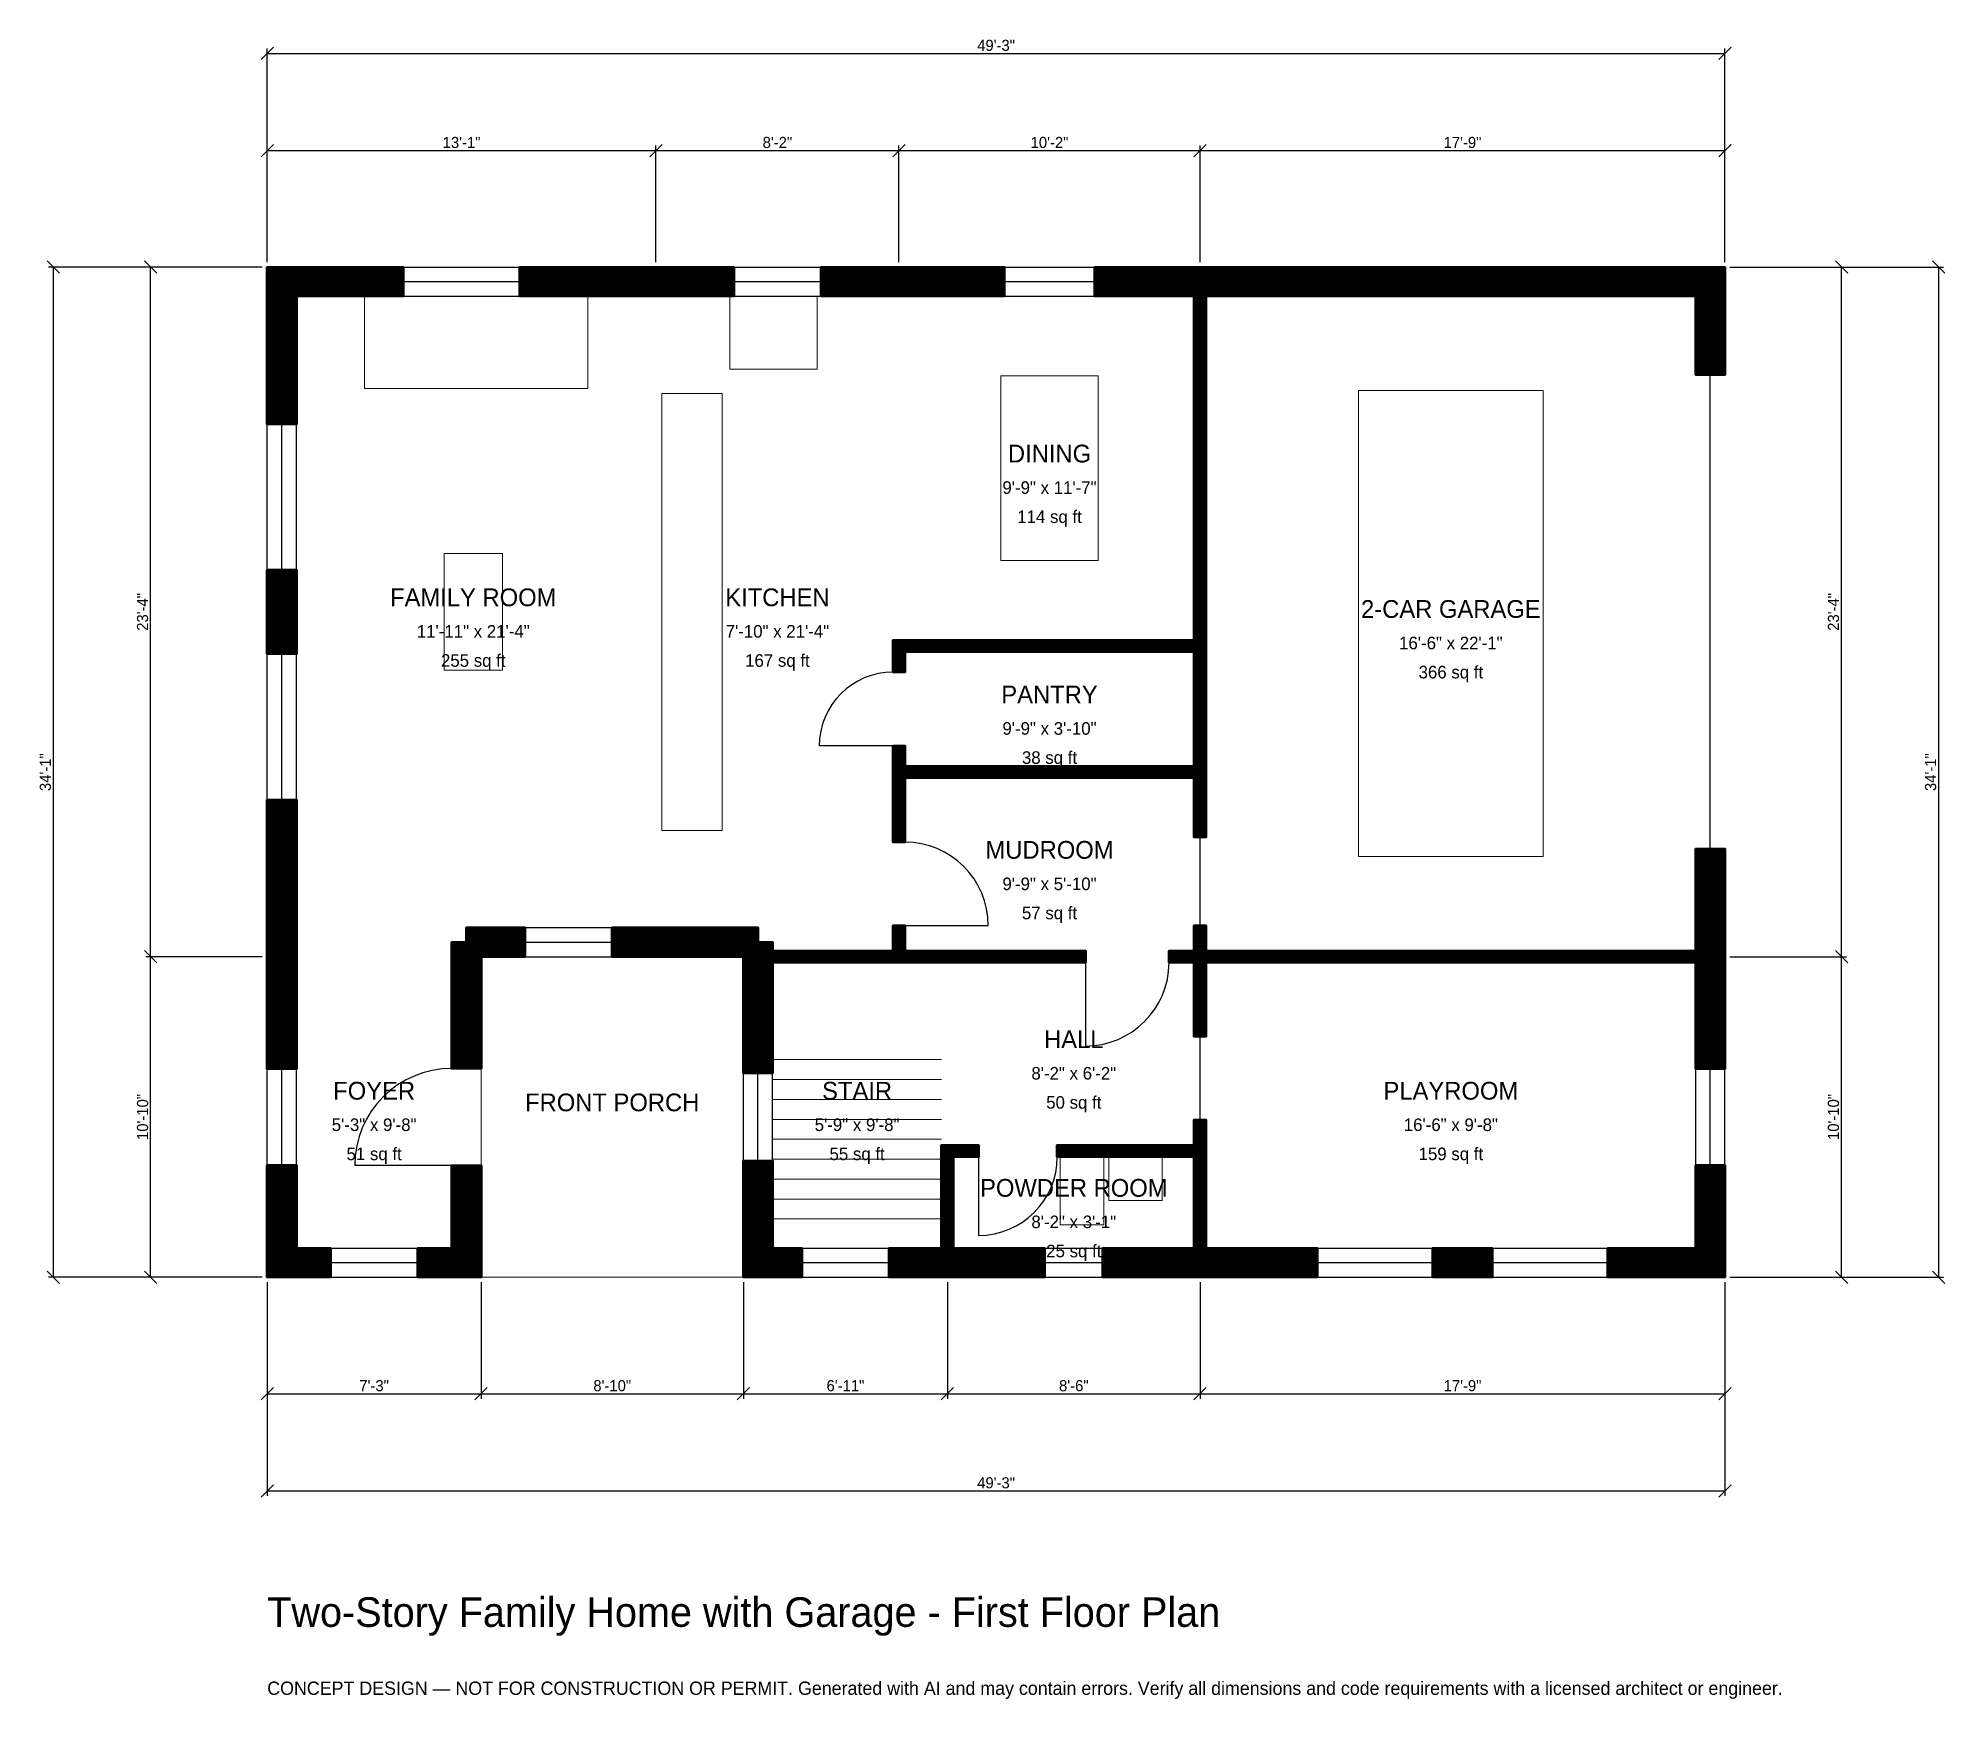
# Model space of a CAD drawing. Header units: inches. Extents: x -93 to 680, y -171 to 502.
import ezdxf
from ezdxf.enums import TextEntityAlignment as Align

# ---------------------------------------------------------------- set-up
doc = ezdxf.new("R2010")
doc.units = ezdxf.units.IN
doc.header["$MEASUREMENT"] = 0
doc.linetypes.add('DASHED', pattern=[0.6, 0.5, -0.1])
for name, color, linetype, lineweight in [('A-ANNO-DIMS', 1, 'Continuous', 13), ('A-ANNO-TEXT', 7, 'Continuous', 18), ('A-AREA-IDEN', 7, 'Continuous', 18), ('A-DOOR', 2, 'Continuous', 25), ('A-FLOR-FIXT', 9, 'Continuous', 13), ('A-FLOR-STRS', 3, 'Continuous', 18), ('A-FURN', 9, 'Continuous', 13), ('A-GLAZ', 4, 'Continuous', 25), ('A-SITE-PAVE', 8, 'Continuous', 13), ('A-WALL', 7, 'Continuous', 50), ('A-WALL-PATT', 8, 'Continuous', 13)]:
    doc.layers.add(name, color=color, linetype=linetype, lineweight=lineweight)
doc.dimstyles.new('PLAN', dxfattribs={"dimtxt": 4.5, "dimasz": 3, "dimexe": 2, "dimexo": 2, "dimgap": 1, "dimtad": 1, "dimdec": 0, "dimlunit": 4, "dimtsz": 2.5, "dimcen": 2.5, "dimclrd": 1, "dimclre": 1, "dimazin": 3, "dimtfac": 1, "dimtmove": 0, "dimatfit": 3})

msp = doc.modelspace()

# ---------------------------------------------------------------- hatches: boundary and pattern name
at = {"layer": 'A-WALL-PATT'}
h = msp.add_hatch(dxfattribs=at)
h.set_pattern_fill('ANSI31', color=8, scale=0.8)
h.paths.add_polyline_path([(0, 193.5696), (11.811, 193.5696), (11.811, 135.8268), (11.811, 124.0157), (11.811, 84.4488), (0, 84.4488), (0, 124.0157), (0, 135.8268), (0, 193.5696)])
h.paths.add_polyline_path([(0, 286.7454), (11.811, 286.7454), (11.811, 252.6247), (0, 252.6247), (0, 286.7454)])
h.paths.add_polyline_path([(0, 397.6378), (0, 397.6378), (0, 409.4488), (0, 409.4488), (0, 409.4489), (11.811, 409.4489), (11.811, 409.4488), (55.1181, 409.4488), (55.1181, 397.6378), (11.811, 397.6378), (11.811, 345.8005), (0, 345.8005), (0, 397.6378)])
h.paths.add_polyline_path([(151.5748, 409.4488), (163.3858, 409.4488), (188.9764, 409.4488), (188.9764, 397.6378), (163.3858, 397.6378), (151.5748, 397.6378), (102.3622, 397.6378), (102.3622, 409.4488), (151.5748, 409.4488)])
h.paths.add_polyline_path([(250, 409.4488), (250, 409.4488), (298.622, 409.4488), (298.622, 397.6378), (261.811, 397.6378), (261.811, 397.6378), (224.4094, 397.6378), (224.4094, 409.4488), (250, 409.4488)])
h.paths.add_polyline_path([(375.5906, 409.4488), (375.5906, 409.4489), (380.315, 409.4489), (380.315, 409.4488), (383.8583, 409.4488), (383.8583, 409.4488), (578.7402, 409.4488), (578.7402, 409.4489), (590.5512, 409.4489), (590.5512, 409.4488), (590.5512, 409.4488), (590.5512, 397.6378), (590.5512, 397.6378), (590.5512, 365.748), (578.7402, 365.748), (578.7402, 397.6378), (380.315, 397.6378), (380.315, 258.2677), (380.315, 253.5433), (380.315, 207.0866), (380.315, 202.3622), (380.315, 202.3622), (380.315, 178.3465), (375.5906, 178.3465), (375.5906, 202.3622), (258.2677, 202.3622), (258.2677, 176.378), (253.5433, 176.378), (253.5433, 202.3622), (253.5433, 202.3622), (253.5433, 207.0866), (253.5433, 215.3543), (258.2677, 215.3543), (258.2677, 207.0866), (375.5906, 207.0866), (375.5906, 253.5433), (258.2677, 253.5433), (258.2677, 245.2756), (253.5433, 245.2756), (253.5433, 253.5433), (253.5433, 258.2677), (258.2677, 258.2677), (375.5906, 258.2677), (375.5906, 397.6378), (372.0472, 397.6378), (372.0472, 397.6378), (335.2362, 397.6378), (335.2362, 409.4488), (375.5906, 409.4488)])
h.paths.add_polyline_path([(590.5512, 135.8268), (590.5512, 132.2835), (590.5512, 132.2835), (590.5512, 127.5591), (590.5512, 127.5591), (590.5512, 124.0157), (590.5512, 84.4488), (578.7402, 84.4488), (578.7402, 124.0157), (578.7402, 127.5591), (380.315, 127.5591), (380.315, 97.6378), (375.5906, 97.6378), (375.5906, 127.5591), (365.3543, 127.5591), (365.3543, 132.2835), (375.5906, 132.2835), (375.5906, 142.5197), (380.315, 142.5197), (380.315, 132.2835), (578.7402, 132.2835), (578.7402, 135.8268), (578.7402, 173.622), (590.5512, 173.622), (590.5512, 135.8268)])
h.paths.add_polyline_path([(590.5512, 11.811), (590.5512, 11.811), (590.5512, 0), (590.5512, 0), (590.5512, 0), (578.7402, 0), (578.7402, 0), (543.1102, 0), (543.1102, 11.811), (578.7402, 11.811), (578.7402, 45.4724), (590.5512, 45.4724), (590.5512, 11.811)])
h.paths.add_polyline_path([(472.2441, 0), (472.2441, 11.811), (496.2598, 11.811), (496.2598, 0), (472.2441, 0)])
h.paths.add_polyline_path([(383.8583, 0), (380.315, 0), (380.315, 0), (375.5906, 0), (375.5906, 0), (372.0472, 0), (338.5827, 0), (338.5827, 11.811), (372.0472, 11.811), (375.5906, 11.811), (375.5906, 48.8189), (320.0787, 48.8189), (320.0787, 53.5433), (375.5906, 53.5433), (375.5906, 63.7795), (380.315, 63.7795), (380.315, 53.5433), (380.315, 48.8189), (380.315, 11.811), (383.8583, 11.811), (425.3937, 11.811), (425.3937, 0), (383.8583, 0)])
h.paths.add_polyline_path([(281.4961, 0), (277.9528, 0), (277.9528, 0), (273.2283, 0), (273.2283, 0), (269.685, 0), (251.9685, 0), (251.9685, 11.811), (269.685, 11.811), (273.2283, 11.811), (273.2283, 48.8189), (273.2283, 53.5433), (277.9528, 53.5433), (288.189, 53.5433), (288.189, 48.8189), (277.9528, 48.8189), (277.9528, 11.811), (281.4961, 11.811), (314.9606, 11.811), (314.9606, 0), (281.4961, 0)])
h.paths.add_polyline_path([(204.7244, 0), (204.7244, 0), (192.9134, 0), (192.9134, 0), (192.9133, 0), (192.9133, 11.811), (192.9134, 11.811), (192.9134, 47.2441), (204.7244, 47.2441), (204.7244, 11.811), (216.5354, 11.811), (216.5354, 0), (204.7244, 0)])
h.paths.add_polyline_path([(192.9134, 127.5591), (192.9133, 127.5591), (192.9133, 129.9212), (190.5512, 129.9212), (190.5512, 129.9213), (163.3858, 129.9213), (151.5748, 129.9213), (139.7638, 129.9213), (139.7638, 141.7323), (151.5748, 141.7323), (163.3858, 141.7323), (198.8189, 141.7323), (198.8189, 135.8268), (204.7244, 135.8268), (204.7244, 132.2835), (253.5433, 132.2835), (253.5433, 142.5197), (258.2677, 142.5197), (258.2677, 132.2835), (273.2283, 132.2835), (277.9528, 132.2835), (331.4961, 132.2835), (331.4961, 127.5591), (277.9528, 127.5591), (273.2283, 127.5591), (258.2677, 127.5591), (253.5433, 127.5591), (204.7244, 127.5591), (204.7244, 82.6772), (192.9134, 82.6772), (192.9134, 127.5591)])
h.paths.add_polyline_path([(86.6142, 129.9213), (86.6142, 84.6457), (74.8031, 84.6457), (74.8031, 135.8268), (80.7087, 135.8268), (80.7087, 141.7323), (104.3307, 141.7323), (104.3307, 129.9213), (86.6142, 129.9213)])
h.paths.add_polyline_path([(86.6142, 11.811), (86.6142, 11.811), (86.6142, 0), (86.6142, 0), (86.6142, 0), (74.8031, 0), (74.8031, 0), (61.0236, 0), (61.0236, 11.811), (74.8031, 11.811), (74.8031, 45.2756), (86.6142, 45.2756), (86.6142, 11.811)])
h.paths.add_polyline_path([(11.811, 0), (11.811, 0), (0, 0), (0, 0), (0, 0), (0, 11.811), (0, 11.811), (0, 45.4724), (11.811, 45.4724), (11.811, 11.811), (25.5906, 11.811), (25.5906, 0), (11.811, 0)])

# ---------------------------------------------------------------- linework, layer by layer
at = {"layer": 'A-DOOR', "linetype": 'DASHED'}
msp.add_line((584.6457, 173.622), (584.6457, 365.748), dxfattribs=at)
at = {"layer": 'A-DOOR'}
for p, q in [((253.5433, 215.3543), (223.622, 215.3543)), ((377.9528, 142.5197), (377.9528, 178.3465)), ((258.2677, 142.5197), (292.126, 142.5197)), ((331.4961, 127.5591), (331.4961, 93.7008)), ((377.9528, 63.7795), (377.9528, 97.6378)), ((288.189, 48.8189), (288.189, 16.9291)), ((74.8031, 45.2756), (35.4331, 45.2756))]:
    msp.add_line(p, q, dxfattribs=at)
for centre, radius, start, end in [((253.5433, 215.3543), 29.9213, 90, 180), ((258.2677, 142.5197), 33.8583, 0, 90), ((331.4961, 127.5591), 33.8583, 270, 360), ((74.8031, 45.2756), 39.3701, 90, 180), ((288.189, 48.8189), 31.8898, 270, 360)]:
    msp.add_arc(centre, radius, start, end, dxfattribs=at)
at = {"layer": 'A-FLOR-FIXT'}
for points in [[(159.8425, 181.1024), (184.252, 181.1024), (184.252, 358.2677), (159.8425, 358.2677)], [(321.2598, 21.2598), (338.9764, 21.2598), (338.9764, 48.8189), (321.2598, 48.8189)], [(340.9449, 31.1024), (362.5984, 31.1024), (362.5984, 48.8189), (340.9449, 48.8189)]]:
    msp.add_lwpolyline(points, close=True, dxfattribs=at)
at = {"layer": 'A-FLOR-STRS'}
for p, q in [((204.7244, 88.189), (273.2283, 88.189)), ((204.7244, 80.1181), (273.2283, 80.1181)), ((204.7244, 72.0472), (273.2283, 72.0472)), ((204.7244, 63.9764), (273.2283, 63.9764)), ((204.7244, 55.9055), (273.2283, 55.9055)), ((204.7244, 47.8346), (273.2283, 47.8346)), ((204.7244, 39.7638), (273.2283, 39.7638)), ((204.7244, 31.6929), (273.2283, 31.6929)), ((204.7244, 23.622), (273.2283, 23.622))]:
    msp.add_line(p, q, dxfattribs=at)
at = {"layer": 'A-FURN'}
for points in [[(39.3701, 360.2362), (129.9213, 360.2362), (129.9213, 397.6378), (39.3701, 397.6378)], [(187.4016, 368.1102), (222.8346, 368.1102), (222.8346, 397.6378), (187.4016, 397.6378)], [(297.2441, 290.5512), (336.6142, 290.5512), (336.6142, 365.3543), (297.2441, 365.3543)], [(442.126, 170.4724), (516.9291, 170.4724), (516.9291, 359.4488), (442.126, 359.4488)], [(71.6535, 246.063), (95.2756, 246.063), (95.2756, 293.3071), (71.6535, 293.3071)]]:
    msp.add_lwpolyline(points, close=True, dxfattribs=at)
at = {"layer": 'A-GLAZ'}
for p, q in [((55.1181, 409.4488), (102.3622, 409.4488)), ((188.9764, 409.4488), (224.4094, 409.4488)), ((298.622, 409.4488), (335.2362, 409.4488)), ((55.1181, 403.5433), (102.3622, 403.5433)), ((188.9764, 403.5433), (224.4094, 403.5433)), ((298.622, 403.5433), (335.2362, 403.5433)), ((55.1181, 397.6378), (102.3622, 397.6378)), ((188.9764, 397.6378), (224.4094, 397.6378)), ((298.622, 397.6378), (335.2362, 397.6378)), ((0, 286.7454), (0, 345.8005)), ((5.9055, 286.7454), (5.9055, 345.8005)), ((11.811, 286.7454), (11.811, 345.8005)), ((0, 193.5696), (0, 252.6247)), ((5.9055, 193.5696), (5.9055, 252.6247)), ((11.811, 193.5696), (11.811, 252.6247)), ((104.3307, 141.7323), (139.7638, 141.7323)), ((104.3307, 135.8268), (139.7638, 135.8268)), ((104.3307, 129.9213), (139.7638, 129.9213)), ((0, 45.4724), (0, 84.4488)), ((5.9055, 45.4724), (5.9055, 84.4488)), ((11.811, 45.4724), (11.811, 84.4488)), ((192.9134, 47.2441), (192.9134, 82.6772)), ((198.8189, 47.2441), (198.8189, 82.6772)), ((204.7244, 47.2441), (204.7244, 82.6772)), ((578.7402, 45.4724), (578.7402, 84.4488)), ((584.6457, 45.4724), (584.6457, 84.4488)), ((590.5512, 45.4724), (590.5512, 84.4488)), ((25.5906, 11.811), (61.0236, 11.811)), ((216.5354, 11.811), (251.9685, 11.811)), ((314.9606, 11.811), (338.5827, 11.811)), ((425.3937, 11.811), (472.2441, 11.811)), ((496.2598, 11.811), (543.1102, 11.811)), ((25.5906, 5.9055), (61.0236, 5.9055)), ((25.5906, 0), (61.0236, 0)), ((216.5354, 5.9055), (251.9685, 5.9055)), ((216.5354, 0), (251.9685, 0)), ((314.9606, 5.9055), (338.5827, 5.9055)), ((314.9606, 0), (338.5827, 0)), ((425.3937, 5.9055), (472.2441, 5.9055)), ((425.3937, 0), (472.2441, 0)), ((496.2598, 5.9055), (543.1102, 5.9055)), ((496.2598, 0), (543.1102, 0))]:
    msp.add_line(p, q, dxfattribs=at)
at = {"layer": 'A-SITE-PAVE', "linetype": 'DASHED'}
msp.add_lwpolyline([(86.6142, 0), (192.9134, 0), (192.9134, 129.9213), (86.6142, 129.9213)], close=True, dxfattribs=at)
at = {"layer": 'A-WALL'}
for points in [[(0, 397.6378), (0, 397.6378), (0, 409.4488), (0, 409.4488), (0, 409.4489), (11.811, 409.4489), (11.811, 409.4488), (55.1181, 409.4488), (55.1181, 397.6378), (11.811, 397.6378), (11.811, 345.8005), (0, 345.8005), (0, 397.6378)], [(151.5748, 409.4488), (163.3858, 409.4488), (188.9764, 409.4488), (188.9764, 397.6378), (163.3858, 397.6378), (151.5748, 397.6378), (102.3622, 397.6378), (102.3622, 409.4488), (151.5748, 409.4488)], [(250, 409.4488), (250, 409.4488), (298.622, 409.4488), (298.622, 397.6378), (261.811, 397.6378), (261.811, 397.6378), (224.4094, 397.6378), (224.4094, 409.4488), (250, 409.4488)], [(375.5906, 409.4488), (375.5906, 409.4489), (380.315, 409.4489), (380.315, 409.4488), (383.8583, 409.4488), (383.8583, 409.4488), (578.7402, 409.4488), (578.7402, 409.4489), (590.5512, 409.4489), (590.5512, 409.4488), (590.5512, 409.4488), (590.5512, 397.6378), (590.5512, 397.6378), (590.5512, 365.748), (578.7402, 365.748), (578.7402, 397.6378), (380.315, 397.6378), (380.315, 258.2677), (380.315, 253.5433), (380.315, 207.0866), (380.315, 202.3622), (380.315, 202.3622), (380.315, 178.3465), (375.5906, 178.3465), (375.5906, 202.3622), (258.2677, 202.3622), (258.2677, 176.378), (253.5433, 176.378), (253.5433, 202.3622), (253.5433, 202.3622), (253.5433, 207.0866), (253.5433, 215.3543), (258.2677, 215.3543), (258.2677, 207.0866), (375.5906, 207.0866), (375.5906, 253.5433), (258.2677, 253.5433), (258.2677, 245.2756), (253.5433, 245.2756), (253.5433, 253.5433), (253.5433, 258.2677), (258.2677, 258.2677), (375.5906, 258.2677), (375.5906, 397.6378), (372.0472, 397.6378), (372.0472, 397.6378), (335.2362, 397.6378), (335.2362, 409.4488), (375.5906, 409.4488)], [(0, 286.7454), (11.811, 286.7454), (11.811, 252.6247), (0, 252.6247), (0, 286.7454)], [(0, 193.5696), (11.811, 193.5696), (11.811, 135.8268), (11.811, 124.0157), (11.811, 84.4488), (0, 84.4488), (0, 124.0157), (0, 135.8268), (0, 193.5696)], [(590.5512, 135.8268), (590.5512, 132.2835), (590.5512, 132.2835), (590.5512, 127.5591), (590.5512, 127.5591), (590.5512, 124.0157), (590.5512, 84.4488), (578.7402, 84.4488), (578.7402, 124.0157), (578.7402, 127.5591), (380.315, 127.5591), (380.315, 97.6378), (375.5906, 97.6378), (375.5906, 127.5591), (365.3543, 127.5591), (365.3543, 132.2835), (375.5906, 132.2835), (375.5906, 142.5197), (380.315, 142.5197), (380.315, 132.2835), (578.7402, 132.2835), (578.7402, 135.8268), (578.7402, 173.622), (590.5512, 173.622), (590.5512, 135.8268)], [(86.6142, 129.9213), (86.6142, 84.6457), (74.8031, 84.6457), (74.8031, 135.8268), (80.7087, 135.8268), (80.7087, 141.7323), (104.3307, 141.7323), (104.3307, 129.9213), (86.6142, 129.9213)], [(192.9134, 127.5591), (192.9133, 127.5591), (192.9133, 129.9212), (190.5512, 129.9212), (190.5512, 129.9213), (163.3858, 129.9213), (151.5748, 129.9213), (139.7638, 129.9213), (139.7638, 141.7323), (151.5748, 141.7323), (163.3858, 141.7323), (198.8189, 141.7323), (198.8189, 135.8268), (204.7244, 135.8268), (204.7244, 132.2835), (253.5433, 132.2835), (253.5433, 142.5197), (258.2677, 142.5197), (258.2677, 132.2835), (273.2283, 132.2835), (277.9528, 132.2835), (331.4961, 132.2835), (331.4961, 127.5591), (277.9528, 127.5591), (273.2283, 127.5591), (258.2677, 127.5591), (253.5433, 127.5591), (204.7244, 127.5591), (204.7244, 82.6772), (192.9134, 82.6772), (192.9134, 127.5591)], [(383.8583, 0), (380.315, 0), (380.315, 0), (375.5906, 0), (375.5906, 0), (372.0472, 0), (338.5827, 0), (338.5827, 11.811), (372.0472, 11.811), (375.5906, 11.811), (375.5906, 48.8189), (320.0787, 48.8189), (320.0787, 53.5433), (375.5906, 53.5433), (375.5906, 63.7795), (380.315, 63.7795), (380.315, 53.5433), (380.315, 48.8189), (380.315, 11.811), (383.8583, 11.811), (425.3937, 11.811), (425.3937, 0), (383.8583, 0)], [(204.7244, 0), (204.7244, 0), (192.9134, 0), (192.9134, 0), (192.9133, 0), (192.9133, 11.811), (192.9134, 11.811), (192.9134, 47.2441), (204.7244, 47.2441), (204.7244, 11.811), (216.5354, 11.811), (216.5354, 0), (204.7244, 0)], [(281.4961, 0), (277.9528, 0), (277.9528, 0), (273.2283, 0), (273.2283, 0), (269.685, 0), (251.9685, 0), (251.9685, 11.811), (269.685, 11.811), (273.2283, 11.811), (273.2283, 48.8189), (273.2283, 53.5433), (277.9528, 53.5433), (288.189, 53.5433), (288.189, 48.8189), (277.9528, 48.8189), (277.9528, 11.811), (281.4961, 11.811), (314.9606, 11.811), (314.9606, 0), (281.4961, 0)], [(11.811, 0), (11.811, 0), (0, 0), (0, 0), (0, 0), (0, 11.811), (0, 11.811), (0, 45.4724), (11.811, 45.4724), (11.811, 11.811), (25.5906, 11.811), (25.5906, 0), (11.811, 0)], [(86.6142, 11.811), (86.6142, 11.811), (86.6142, 0), (86.6142, 0), (86.6142, 0), (74.8031, 0), (74.8031, 0), (61.0236, 0), (61.0236, 11.811), (74.8031, 11.811), (74.8031, 45.2756), (86.6142, 45.2756), (86.6142, 11.811)], [(590.5512, 11.811), (590.5512, 11.811), (590.5512, 0), (590.5512, 0), (590.5512, 0), (578.7402, 0), (578.7402, 0), (543.1102, 0), (543.1102, 11.811), (578.7402, 11.811), (578.7402, 45.4724), (590.5512, 45.4724), (590.5512, 11.811)], [(472.2441, 0), (472.2441, 11.811), (496.2598, 11.811), (496.2598, 0), (472.2441, 0)]]:
    msp.add_lwpolyline(points, close=True, dxfattribs=at)

# ---------------------------------------------------------------- texts
at = {"layer": 'A-ANNO-TEXT'}
for s, height, p in [('Two-Story Family Home with Garage - First Floor Plan', 12, (0, -141.7323)), ('CONCEPT DESIGN — NOT FOR CONSTRUCTION OR PERMIT. Generated with AI and may contain errors. Verify all dimensions and code requirements with a licensed architect or engineer.', 5.4, (0, -169.2913))]:
    msp.add_text(s, height=height, dxfattribs=at).set_placement(p)
at = {"layer": 'A-AREA-IDEN'}
for s, height, p in [('DINING', 7.2, (316.9291, 333.8583)), ('9\'-9" x 11\'-7"', 5.1, (316.9291, 320.0787)), ('114 sq ft', 5.1, (316.9291, 308.2677)), ('FAMILY ROOM', 7.2, (83.4646, 275.5906)), ('KITCHEN', 7.2, (206.6929, 275.5906)), ('2-CAR GARAGE', 7.2, (479.5276, 270.8661)), ('11\'-11" x 21\'-4"', 5.1, (83.4646, 261.811)), ('7\'-10" x 21\'-4"', 5.1, (206.6929, 261.811)), ('16\'-6" x 22\'-1"', 5.1, (479.5276, 257.0866)), ('255 sq ft', 5.1, (83.4646, 250)), ('167 sq ft', 5.1, (206.6929, 250)), ('366 sq ft', 5.1, (479.5276, 245.2756)), ('PANTRY', 7.2, (316.9291, 236.2205)), ('9\'-9" x 3\'-10"', 5.1, (316.9291, 222.4409)), ('38 sq ft', 5.1, (316.9291, 210.6299)), ('MUDROOM', 7.2, (316.9291, 173.2283)), ('9\'-9" x 5\'-10"', 5.1, (316.9291, 159.4488)), ('57 sq ft', 5.1, (316.9291, 147.6378)), ('HALL', 7.2, (326.7717, 96.4567)), ('8\'-2" x 6\'-2"', 5.1, (326.7717, 82.6772)), ('FOYER', 7.2, (43.3071, 75.5906)), ('STAIR', 7.2, (238.9764, 75.5906)), ('PLAYROOM', 7.2, (479.5276, 75.5906)), ('FRONT PORCH', 7.2, (139.7638, 70.8661)), ('50 sq ft', 5.1, (326.7717, 70.8661)), ('5\'-3" x 9\'-8"', 5.1, (43.3071, 61.811)), ('5\'-9" x 9\'-8"', 5.1, (238.9764, 61.811)), ('16\'-6" x 9\'-8"', 5.1, (479.5276, 61.811)), ('51 sq ft', 5.1, (43.3071, 50)), ('55 sq ft', 5.1, (238.9764, 50)), ('159 sq ft', 5.1, (479.5276, 50)), ('POWDER ROOM', 7.2, (326.7717, 36.2205)), ('8\'-2" x 3\'-1"', 5.1, (326.7717, 22.4409)), ('25 sq ft', 5.1, (326.7717, 10.6299))]:
    msp.add_text(s, height=height, dxfattribs=at).set_placement(p, align=Align.MIDDLE_CENTER)

# ---------------------------------------------------------------- dimensions: what is measured, and where the dimension line sits
at = {"layer": 'A-ANNO-DIMS'}
for base, p1, p2, text in [((0, 496.063), (0, 409.4488), (590.5512, 409.4488), '49\'-3"'), ((0, 456.6929), (0, 409.4488), (157.4803, 409.4488), '13\'-1"'), ((157.4803, 456.6929), (157.4803, 409.4488), (255.9055, 409.4488), '8\'-2"'), ((255.9055, 456.6929), (255.9055, 409.4488), (377.9528, 409.4488), '10\'-2"'), ((377.9528, 456.6929), (377.9528, 409.4488), (590.5512, 409.4488), '17\'-9"'), ((0, -47.2441), (0, 0), (86.6142, 0), '7\'-3"'), ((0, -86.6142), (0, 0), (590.5512, 0), '49\'-3"'), ((86.6142, -47.2441), (86.6142, 0), (192.9134, 0), '8\'-10"'), ((192.9134, -47.2441), (192.9134, 0), (275.5906, 0), '6\'-11"'), ((275.5906, -47.2441), (275.5906, 0), (377.9528, 0), '8\'-6"'), ((377.9528, -47.2441), (377.9528, 0), (590.5512, 0), '17\'-9"')]:
    msp.add_linear_dim(base=base, p1=p1, p2=p2, text=text, dimstyle='PLAN', dxfattribs=at).render()
for base, p1, p2, text in [((-86.6142, 0), (0, 0), (0, 409.4488), '34\'-1"'), ((-47.2441, 129.9213), (0, 129.9213), (0, 409.4488), '23\'-4"'), ((637.7953, 129.9213), (590.5512, 129.9213), (590.5512, 409.4488), '23\'-4"'), ((677.1654, 0), (590.5512, 0), (590.5512, 409.4488), '34\'-1"'), ((-47.2441, 0), (0, 0), (0, 129.9213), '10\'-10"'), ((637.7953, 0), (590.5512, 0), (590.5512, 129.9213), '10\'-10"')]:
    msp.add_linear_dim(base=base, p1=p1, p2=p2, angle=90, text=text, dimstyle='PLAN', dxfattribs=at).render()

doc.saveas('drawing.dxf')
